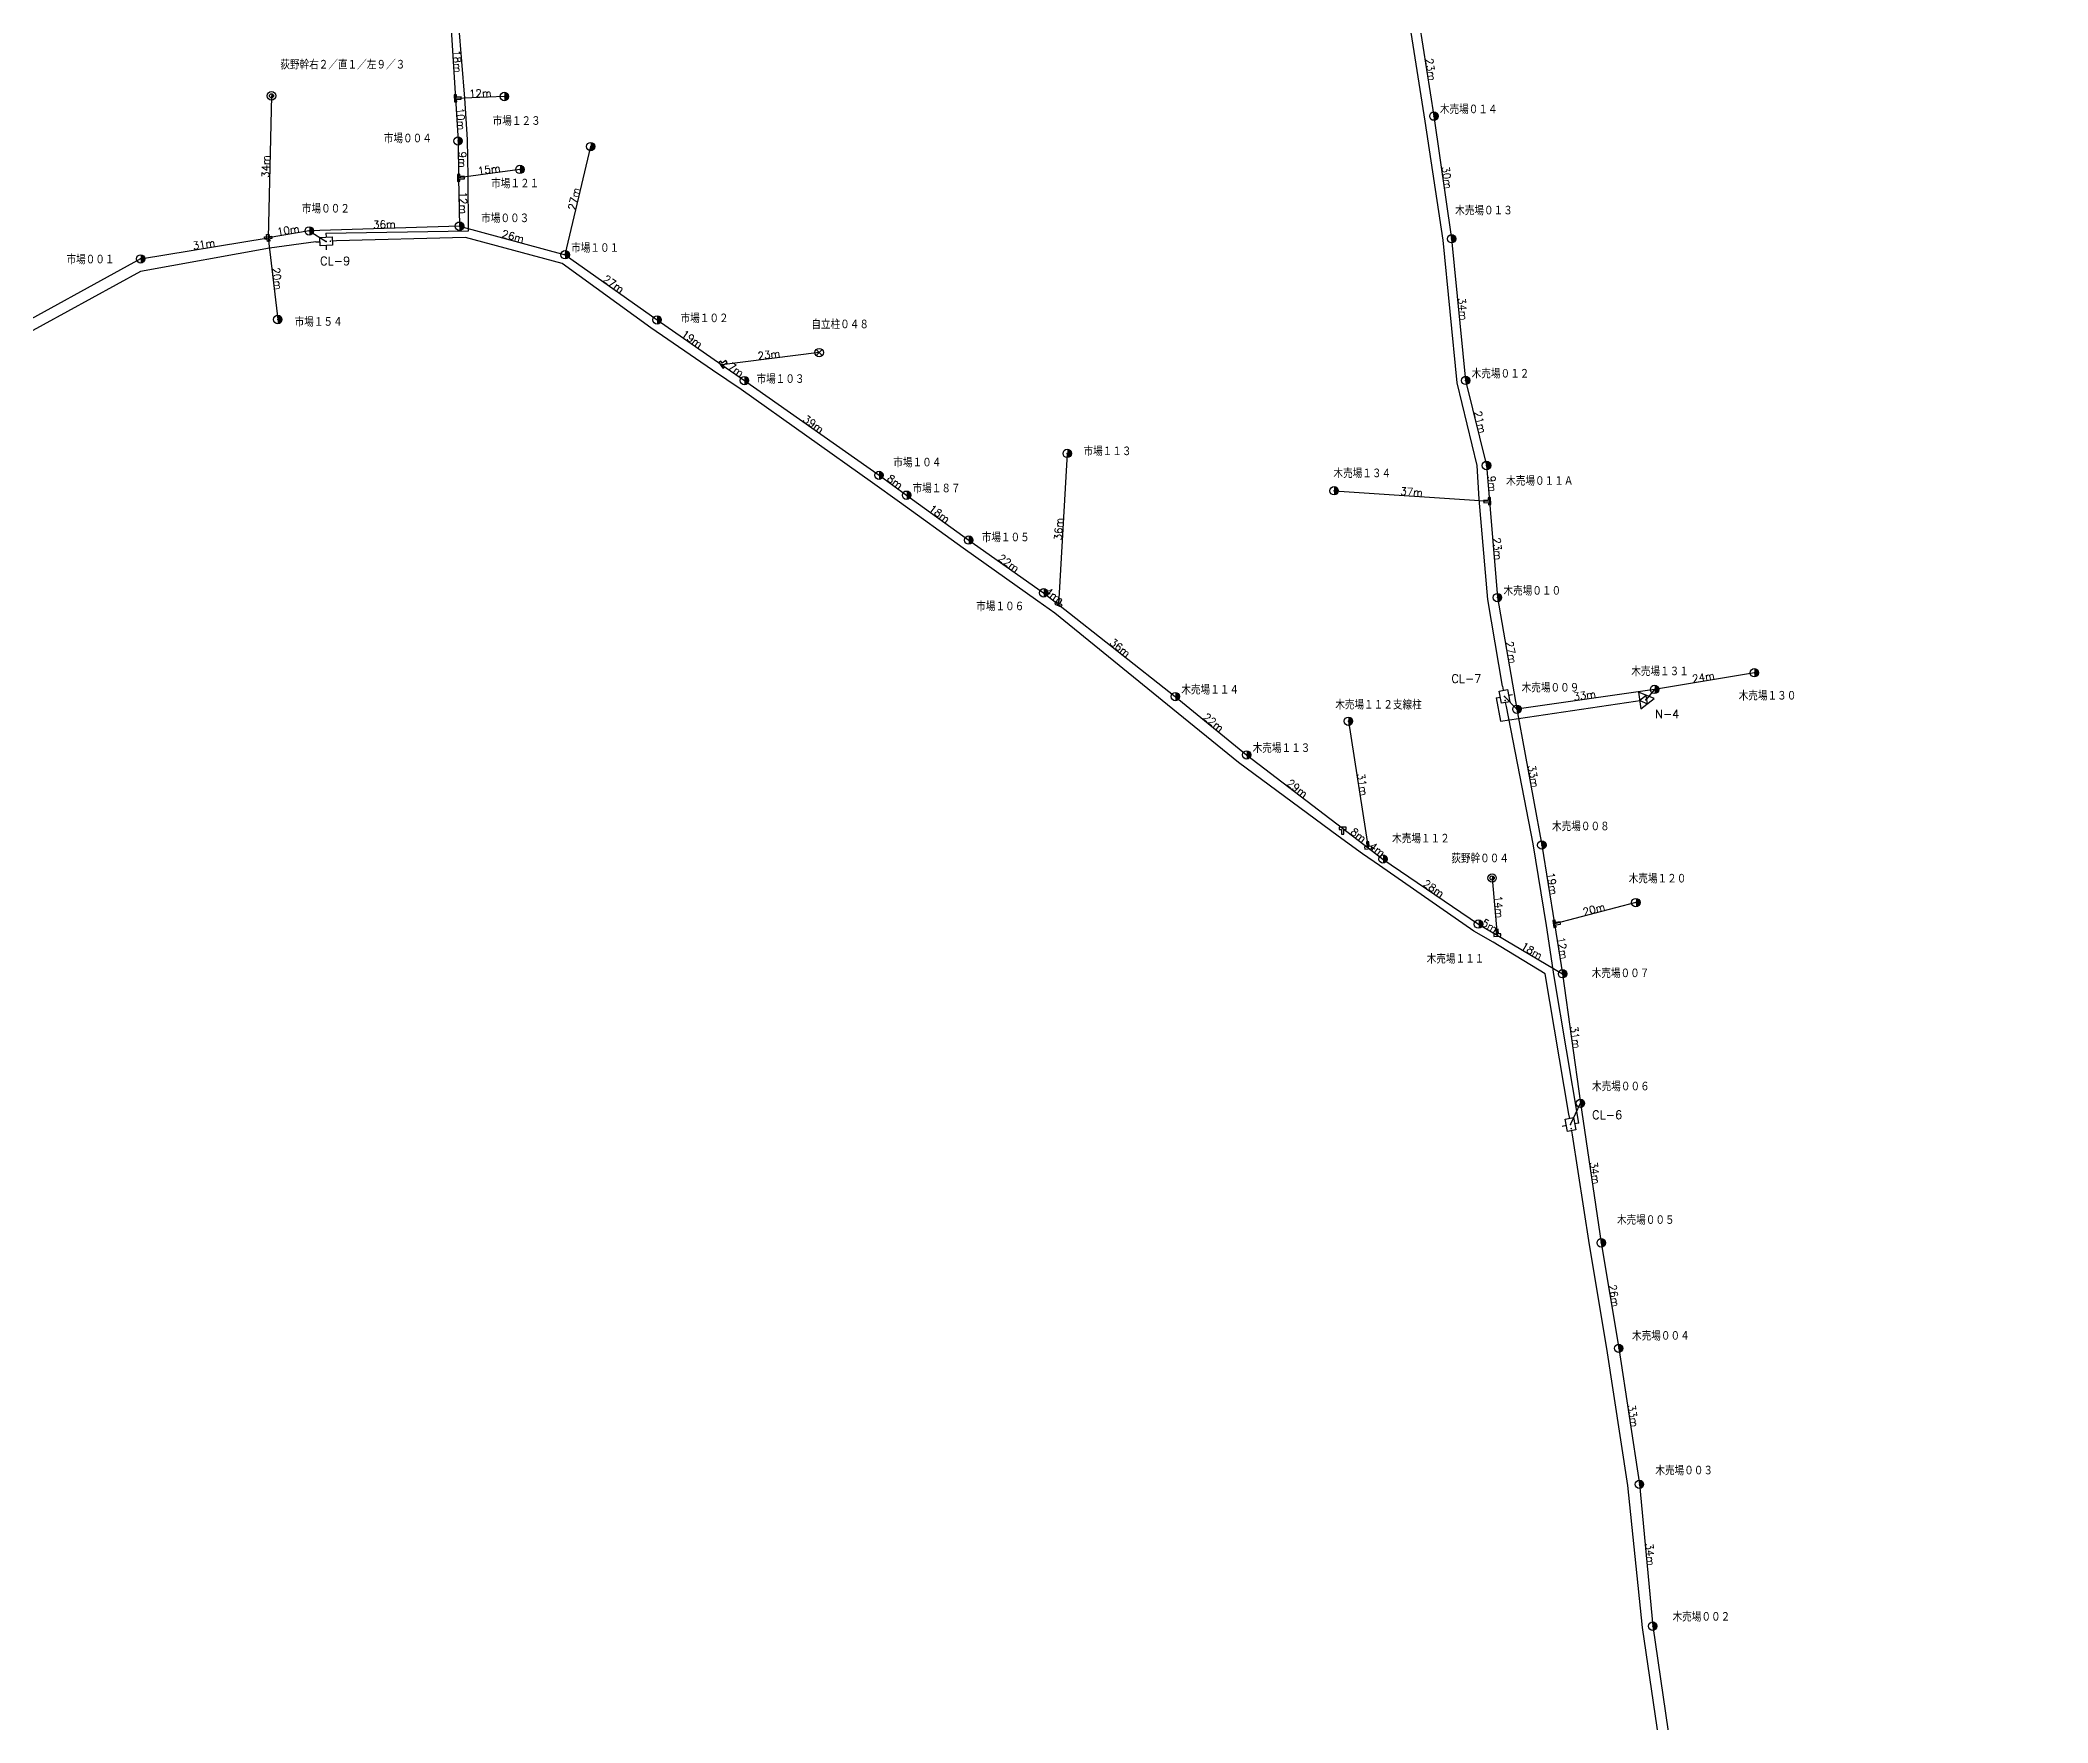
# Model space of a CAD drawing. Extents: x 11718 to 14316, y 5719 to 11395.
# Drawn here: x 12460.8 to 12941.2, y 9294.8 to 9697.5 of the extents above; entities that cross this region are included whole.
import ezdxf
from ezdxf.enums import TextEntityAlignment as Align

# ---------------------------------------------------------------- set-up
doc = ezdxf.new("R2010")
doc.units = 0
doc.header["$MEASUREMENT"] = 0
doc.header["$PDSIZE"] = 0.5
doc.layers.get('0').update_dxf_attribs({"linetype": 'CONTINUOUS'})
for name, color, linetype in [('BUN', 4, 'CONTINUOUS'), ('DROP', 6, 'CONTINUOUS'), ('IN', 7, 'CONTINUOUS'), ('KAN', 3, 'CONTINUOUS'), ('KPLINK', 2, 'CONTINUOUS'), ('MESSEN', 9, 'CONTINUOUS'), ('POLE', 7, 'CONTINUOUS'), ('SPAN', 7, 'CONTINUOUS')]:
    doc.layers.add(name, color=color, linetype=linetype)
doc.styles.get("Standard").update_dxf_attribs({"font": 'txt', "bigfont": 'extfont'})

# ---------------------------------------------------------------- blocks, each defined once
blk = doc.blocks.new('T_CP')
at = {"color": 0, "linetype": 'BYBLOCK', "const_width": 1}
blk.add_lwpolyline([(0, -0.5, 1), (0, 0.5, -24.142235)], format="xyb", dxfattribs=at)
at = {"color": 0, "linetype": 'BYBLOCK'}
blk.add_circle((0, 0), 1, dxfattribs=at)
blk.add_point((0, 0), dxfattribs=at)
for tag, p, height in [('V1', (1.5, 3), 2), ('V2', (1.5, 0.5), 2), ('V3', (1.8, -0.4), 0.2), ('V4', (1.8, -0.73), 0.2), ('V5', (1.8, -1.1), 0.2), ('V6', (1.8, -1.43), 0.2), ('V7', (1.8, -1.77), 0.2), ('V8', (1.8, -2.1), 0.2)]:
    blk.add_attdef(tag, p, '', height=height, dxfattribs=at)
blk = doc.blocks.new('N_CP')
at = {"const_width": 0.5}
blk.add_lwpolyline([(0, -0.25, 1), (0, 0.25, 42.938745)], format="xyb", dxfattribs=at)
at = {"linetype": 'CONTINUOUS'}
for radius in [1, 0.5]:
    blk.add_circle((0, 0), radius, dxfattribs=at)
for tag, p in [('V1', (1.47, 0.55)), ('V2', (1.47, 0.21)), ('V3', (1.47, -0.12)), ('V5', (2.4, 0.55)), ('V6', (2.4, 0.21)), ('V7', (2.4, -0.12)), ('V4', (1.47, -0.45)), ('V8', (2.4, -0.45))]:
    blk.add_attdef(tag, p, '', height=0.2)
blk = doc.blocks.new('T_BUN')
at = {"color": 0, "linetype": 'BYBLOCK'}
blk.add_lwpolyline([(-0.84, 0.28), (-0.84, -0.28), (-0.28, -0.28), (-0.28, -1.4), (0.28, -1.4), (0.28, -0.28), (0.84, -0.28), (0.84, 0.28)], close=True, dxfattribs=at)
blk.add_point((0, 0), dxfattribs=at)
for tag, p, height in [('V1', (1.5, 3), 2), ('V2', (1.5, 0.5), 2), ('V3', (1.8, -0.4), 0.2), ('V4', (1.8, -0.73), 0.2), ('V5', (1.8, -1.1), 0.2), ('V6', (1.8, -1.43), 0.2), ('V7', (1.8, -1.77), 0.2), ('V8', (1.8, -2.1), 0.2)]:
    blk.add_attdef(tag, p, '', height=height, dxfattribs=at)
blk = doc.blocks.new('J_SP')
for points in [[(0.71, 0.71), (-0.71, -0.71)], [(-0.71, 0.71), (0.71, -0.71)]]:
    blk.add_lwpolyline(points)
blk.add_circle((0, 0), 1)
for tag, p in [('V1', (1.47, 0.32)), ('V2', (1.47, -0.01)), ('V3', (1.47, -0.34)), ('V4', (1.47, -0.68))]:
    blk.add_attdef(tag, p, '', height=0.2)
blk = doc.blocks.new('J_BUN')
at = {"color": 0, "linetype": 'BYBLOCK'}
blk.add_lwpolyline([(-0.84, -0.28), (-0.84, 0.28), (-0.28, 0.28), (-0.28, 0.84), (0.28, 0.84), (0.28, 0.28), (0.84, 0.28), (0.84, -0.28), (0.28, -0.28), (0.28, -0.84), (-0.28, -0.84), (-0.28, -0.28)], close=True, dxfattribs=at)
blk.add_point((0, 0), dxfattribs=at)
for tag, p, height in [('V1', (1.5, 3), 2), ('V2', (1.5, 0.5), 2), ('V3', (1.8, -0.4), 0.2), ('V4', (1.8, -0.73), 0.2), ('V5', (1.8, -1.1), 0.2), ('V6', (1.8, -1.43), 0.2), ('V7', (1.8, -1.77), 0.2), ('V8', (1.8, -2.1), 0.2)]:
    blk.add_attdef(tag, p, '', height=height, dxfattribs=at)
blk = doc.blocks.new('CL_CL2')
at = {"color": 0, "linetype": 'BYBLOCK'}
for p, q in [((0, 0), (1, 0)), ((2.5, 2), (2.5, 1)), ((5, 0), (4, 0)), ((2.5, -2), (2.5, -1))]:
    blk.add_line(p, q, dxfattribs=at)
blk.add_lwpolyline([(1, -1), (1, 1), (4, 1), (4, -1)], close=True, dxfattribs=at)
blk.add_point((2.5, 0), dxfattribs=at)
at = {"layer": 'IN', "color": 0, "linetype": 'BYBLOCK', "const_width": 0.2}
blk.add_lwpolyline([(1.4, 0, 1), (1.6, 0, 1)], format="xyb", close=True, dxfattribs=at)
at = {"color": 0, "linetype": 'BYBLOCK'}
for tag, p, height in [('V1', (4.2, 5.6), 2), ('V2', (4.2, 3), 2), ('V3', (4.2, 1.1), 0.2), ('V4', (4.2, 0.8), 0.2), ('V5', (4.2, 0.5), 0.2), ('V6', (4.2, 0.2), 0.2), ('V7', (4.2, -0.3), 0.2), ('V8', (4.2, -0.6), 0.2)]:
    blk.add_attdef(tag, p, '', height=height, dxfattribs=at)
blk = doc.blocks.new('NODE_NODE1')
at = {"color": 0, "linetype": 'BYBLOCK'}
blk.add_line((0, 0), (1, 0), dxfattribs=at)
blk.add_lwpolyline([(1, -2), (4.46, 0), (1, 2), (1, -2)], dxfattribs=at)
blk.add_lwpolyline([(2.73, 1), (1, 0), (2.73, -1)], close=True, dxfattribs=at)
blk.add_point((2.5, 0), dxfattribs=at)
for tag, p, height in [('V1', (4.8, 0.4), 2), ('V3', (4.8, -2.8), 0.2), ('V4', (4.8, -3.1), 0.2), ('V5', (4.8, -3.4), 0.2), ('V6', (4.8, -3.7), 0.2), ('V7', (4.8, -4), 0.2), ('V8', (4.8, -4.3), 0.2), ('V2', (4.8, -2.2), 2)]:
    blk.add_attdef(tag, p, '', height=height, dxfattribs=at)

msp = doc.modelspace()

# ---------------------------------------------------------------- linework, layer by layer
at = {"layer": 'BUN', "elevation": 2}
for points in [[(12529.16, 9651.3), (12563.29, 9651.8), (12563.2, 9664.74), (12563.09, 9673.66), (12562.4, 9683.57), (12561, 9701.13), (12564.34, 9720.23), (12564.31, 9727.94), (12562.92, 9752.69), (12561.18, 9784.14), (12560, 9809.72), (12558.47, 9835.75), (12558.22, 9851.8), (12557.69, 9875.2), (12554.82, 9898.77), (12554.06, 9905.58), (12548.93, 9948.39), (12547.62, 9966.79), (12546.98, 9973.81), (12544.98, 9995.85), (12532.47, 10028.96)], [(12810.66, 9542.87), (12807.18, 9563.6), (12805.13, 9587.59), (12804.61, 9595.71), (12799.82, 9615.43), (12796.46, 9649.62), (12792.14, 9678.08), (12788.59, 9700.8)], [(12828.93, 9438.33), (12823.08, 9473.39), (12821.17, 9485.62), (12818, 9505.15), (12811.62, 9537.97)]]:
    msp.add_lwpolyline(points, dxfattribs=at)
at = {"layer": 'DROP', "elevation": 2}
msp.add_lwpolyline([(12809.18, 9540.04), (12810.18, 9534.49), (12842.51, 9539.3)], dxfattribs=at)
at = {"layer": 'KAN', "elevation": 2}
for points in [[(12826.51, 9440.43), (12820.86, 9474.07), (12808.41, 9481.6), (12803.82, 9484.27), (12781.29, 9499.98), (12777.21, 9502.77), (12771.37, 9506.99), (12747.55, 9524.58), (12730.52, 9538.42), (12703.56, 9560.3), (12699.51, 9563.18), (12681.64, 9575.91), (12666.43, 9586.93), (12659.93, 9591.52), (12628.49, 9613.87), (12621.66, 9618.52), (12606.95, 9628.63), (12585.69, 9644.02), (12562.57, 9650.25), (12531.74, 9649.4)], [(12526.74, 9649.19), (12515.7, 9647.71), (12484.84, 9642.12), (12420.73, 9607.03), (12383.41, 9583.05), (12344.91, 9556.05), (12343.33, 9558.58), (12335.47, 9552.25), (12306.07, 9533.11), (12276.36, 9515.24), (12257.38, 9510.66), (12234.69, 9507.73), (12217.48, 9501.95), (12176.75, 9491.62), (12149.08, 9486.89)], [(12933.24, 8892.91), (12935.17, 8921.39), (12937.35, 8949.97), (12938.41, 8966.45), (12939.1, 8973.98), (12940.56, 8986.66), (12941.15, 9002.27), (12936.53, 9035.65), (12922.72, 9061.59), (12912.23, 9082.61), (12897.22, 9092.54), (12877.41, 9107.5), (12877.35, 9111.27), (12870.63, 9128.72), (12885.19, 9123.19), (12867.62, 9159.51), (12862.42, 9193.99), (12861.2, 9202.63), (12856, 9237.14), (12844.14, 9317.63), (12840.65, 9351.62), (12835.62, 9384.38), (12831.5, 9409.15), (12827.41, 9435.51)]]:
    msp.add_lwpolyline(points, dxfattribs=at)
at = {"layer": 'KPLINK'}
for p, q in [((12525.2, 9651.81), (12529.24, 9649.3, 2)), ((12814.13, 9537.34), (12811.14, 9540.42, 2)), ((12847.07, 9542.08), (12844.99, 9539.63, 2)), ((12826.96, 9437.97), (12829.33, 9443.05))]:
    msp.add_line(p, q, dxfattribs=at)
at = {"layer": 'MESSEN'}
for p, q in [((12559.06, 9701.28), (12560.16, 9683.53)), ((12790.75, 9701.64), (12794.26, 9679.27)), ((12516.16, 9684.13), (12515.38, 9650.18)), ((12571.87, 9683.97), (12560.16, 9683.53)), ((12560.16, 9683.53), (12560.79, 9673.33)), ((12794.26, 9679.27), (12798.51, 9649.93)), ((12560.79, 9673.33), (12560.94, 9664.51)), ((12586.42, 9646.1), (12592.53, 9672, 4.56)), ((12575.6, 9666.53), (12560.94, 9664.51)), ((12560.94, 9664.51), (12561.14, 9652.94)), ((12484.85, 9645.11), (12515.38, 9650.18)), ((12525.2, 9651.81), (12515.38, 9650.18)), ((12515.38, 9650.18), (12517.67, 9630.61)), ((12561.14, 9652.94), (12525.2, 9651.81)), ((12561.14, 9652.94), (12586.42, 9646.1)), ((12586.42, 9646.1), (12608.41, 9630.52)), ((12798.51, 9649.93), (12801.86, 9616.02)), ((12484.85, 9645.11), (12419.47, 9609.3)), ((12608.41, 9630.52), (12623.87, 9619.78)), ((12647.19, 9622.69), (12623.87, 9619.78)), ((12623.87, 9619.78), (12629.32, 9615.99)), ((12629.32, 9615.99), (12661.51, 9593.33)), ((12801.86, 9616.02), (12806.85, 9595.67)), ((12706.53, 9598.56), (12704.42, 9562.43)), ((12661.51, 9593.33), (12668.09, 9588.57)), ((12806.85, 9595.67), (12807.56, 9587.13)), ((12668.09, 9588.57), (12682.98, 9577.83)), ((12770.39, 9589.62), (12807.56, 9587.13)), ((12807.56, 9587.13), (12809.47, 9564.06)), ((12682.98, 9577.83), (12700.9, 9565.2)), ((12700.9, 9565.2), (12704.42, 9562.43)), ((12809.47, 9564.06), (12814.13, 9537.34)), ((12704.42, 9562.43), (12732.4, 9540.38)), ((12870.94, 9546.08), (12847.07, 9542.08)), ((12732.4, 9540.38), (12749.47, 9526.42)), ((12847.07, 9542.08), (12814.13, 9537.34)), ((12814.13, 9537.34), (12820.09, 9504.85)), ((12773.82, 9534.48), (12778.53, 9504.22)), ((12749.47, 9526.42), (12772.43, 9508.88)), ((12772.43, 9508.88), (12778.53, 9504.22)), ((12778.53, 9504.22), (12782.08, 9501.5)), ((12782.08, 9501.5), (12804.94, 9485.94)), ((12820.09, 9504.85), (12823.13, 9485.97)), ((12808.2, 9496.96), (12809.44, 9483.28)), ((12842.58, 9491.09), (12823.13, 9485.97)), ((12804.94, 9485.94), (12809.44, 9483.28)), ((12809.44, 9483.28), (12825.05, 9474.04)), ((12823.13, 9485.97), (12825.05, 9474.04)), ((12825.05, 9474.04), (12829.33, 9443.05)), ((12829.33, 9443.05), (12834.29, 9409.66)), ((12834.29, 9409.66), (12838.48, 9384.42)), ((12838.48, 9384.42), (12843.43, 9351.88)), ((12843.43, 9351.88), (12846.61, 9317.93)), ((12846.61, 9317.93), (12858.44, 9237.43))]:
    msp.add_line(p, q, dxfattribs=at)

# ---------------------------------------------------------------- block references
at = {"layer": 'BUN'}
ref = msp.add_blockref('CL_CL2', (12811.62, 9537.97, 2), dxfattribs=dict(at, rotation=100.9992102123427))
ref.add_attrib('V1', 'CL-7', (12798.43, 9543.69, 2), dxfattribs={"layer": '0', "height": 2})
at = {"layer": 'DROP'}
ref = msp.add_blockref('NODE_NODE1', (12842.51, 9539.3, 2), dxfattribs=dict(at, rotation=7.681817960834862))
ref.add_attrib('V1', 'N-4', (12847.17, 9535.22, 2), dxfattribs={"layer": '0', "height": 2})
at = {"layer": 'KAN'}
ref = msp.add_blockref('CL_CL2', (12531.74, 9649.4, 2), dxfattribs=dict(at, rotation=182.4114693501564))
ref.add_attrib('V1', 'CL-9', (12527.78, 9643.63, 2), dxfattribs={"layer": '0', "height": 2})
ref = msp.add_blockref('CL_CL2', (12827.41, 9435.51, 2), dxfattribs=dict(at, rotation=100.3972296892773))
ref.add_attrib('V1', 'CL-6', (12832.12, 9439.29, 2), dxfattribs={"layer": '0', "height": 2})
at = {"layer": 'POLE'}
ref = msp.add_blockref('N_CP', (12516.16, 9684.13), dxfattribs=at)
ref.add_attrib('V1', '荻野幹右２／直１／左９／３', (12518.27, 9690.48), dxfattribs={"layer": '0', "height": 2})
for name, p, rotation in [('T_BUN', (12560.16, 9683.53), 93.37285714711236), ('T_BUN', (12560.94, 9664.51), 91.84350592562258), ('J_BUN', (12515.38, 9650.18), 7.087658807255348), ('T_BUN', (12623.87, 9619.78), 123.8885158285815), ('T_BUN', (12807.56, 9587.13), 274.3670312969742), ('T_BUN', (12704.42, 9562.43), 156.2778153726384), ('T_BUN', (12772.43, 9508.88), 359.5540375611795), ('T_BUN', (12778.53, 9504.22), 185.9954780447385), ('T_BUN', (12823.13, 9485.97), 99.04449312604088), ('T_BUN', (12809.44, 9483.28), 183.4455513671087)]:
    msp.add_blockref(name, p, dxfattribs=dict(at, rotation=rotation))
ref = msp.add_blockref('T_CP', (12571.87, 9683.97), dxfattribs=at)
ref.add_attrib('V1', '市場１２３', (12569.07, 9677), dxfattribs={"layer": '0', "height": 2})
ref = msp.add_blockref('T_CP', (12794.26, 9679.27), dxfattribs=at)
ref.add_attrib('V1', '木売場０１４', (12795.7, 9679.78), dxfattribs={"layer": '0', "height": 2})
ref = msp.add_blockref('T_CP', (12560.79, 9673.33), dxfattribs=at)
ref.add_attrib('V1', '市場００４', (12543.03, 9672.82), dxfattribs={"layer": '0', "height": 2})
msp.add_blockref('T_CP', (12592.53, 9672, 4.56), dxfattribs=at)
ref = msp.add_blockref('T_CP', (12575.6, 9666.53), dxfattribs=at)
ref.add_attrib('V1', '市場１２１', (12568.73, 9662.04), dxfattribs={"layer": '0', "height": 2})
ref = msp.add_blockref('T_CP', (12525.2, 9651.81), dxfattribs=at)
ref.add_attrib('V1', '市場００２', (12523.43, 9656.01), dxfattribs={"layer": '0', "height": 2})
ref = msp.add_blockref('T_CP', (12561.14, 9652.94), dxfattribs=at)
ref.add_attrib('V1', '市場００３', (12566.34, 9653.72), dxfattribs={"layer": '0', "height": 2})
ref = msp.add_blockref('T_CP', (12798.51, 9649.93), dxfattribs=at)
ref.add_attrib('V1', '木売場０１３', (12799.35, 9655.58), dxfattribs={"layer": '0', "height": 2})
ref = msp.add_blockref('T_CP', (12484.85, 9645.11), dxfattribs=at)
ref.add_attrib('V1', '市場００１', (12467.1, 9643.86), dxfattribs={"layer": '0', "height": 2})
ref = msp.add_blockref('T_CP', (12586.42, 9646.1), dxfattribs=at)
ref.add_attrib('V1', '市場１０１', (12587.86, 9646.61), dxfattribs={"layer": '0', "height": 2})
ref = msp.add_blockref('T_CP', (12517.67, 9630.61), dxfattribs=at)
ref.add_attrib('V1', '市場１５４', (12521.69, 9628.92), dxfattribs={"layer": '0', "height": 2})
ref = msp.add_blockref('T_CP', (12608.41, 9630.52), dxfattribs=at)
ref.add_attrib('V1', '市場１０２', (12614.03, 9629.78), dxfattribs={"layer": '0', "height": 2})
ref = msp.add_blockref('J_SP', (12647.19, 9622.69), dxfattribs=at)
ref.add_attrib('V1', '自立柱０４８', (12645.31, 9628.33), dxfattribs={"layer": '0', "height": 2})
ref = msp.add_blockref('T_CP', (12629.32, 9615.99), dxfattribs=at)
ref.add_attrib('V1', '市場１０３', (12632.19, 9615.25), dxfattribs={"layer": '0', "height": 2})
ref = msp.add_blockref('T_CP', (12801.86, 9616.02), dxfattribs=at)
ref.add_attrib('V1', '木売場０１２', (12803.31, 9616.53), dxfattribs={"layer": '0', "height": 2})
ref = msp.add_blockref('T_CP', (12661.51, 9593.33), dxfattribs=at)
ref.add_attrib('V1', '市場１０４', (12664.93, 9595.27), dxfattribs={"layer": '0', "height": 2})
ref = msp.add_blockref('T_CP', (12706.53, 9598.56), dxfattribs=at)
ref.add_attrib('V1', '市場１１３', (12710.43, 9597.96), dxfattribs={"layer": '0', "height": 2})
ref = msp.add_blockref('T_CP', (12770.39, 9589.62), dxfattribs=at)
ref.add_attrib('V1', '木売場１３４', (12770.24, 9592.68), dxfattribs={"layer": '0', "height": 2})
ref = msp.add_blockref('T_CP', (12806.85, 9595.67), dxfattribs=at)
ref.add_attrib('V1', '木売場０１１Ａ', (12811.55, 9590.86), dxfattribs={"layer": '0', "height": 2})
ref = msp.add_blockref('T_CP', (12668.09, 9588.57), dxfattribs=at)
ref.add_attrib('V1', '市場１８７', (12669.53, 9589.08), dxfattribs={"layer": '0', "height": 2})
ref = msp.add_blockref('T_CP', (12682.98, 9577.83), dxfattribs=at)
ref.add_attrib('V1', '市場１０５', (12686.08, 9577.35), dxfattribs={"layer": '0', "height": 2})
ref = msp.add_blockref('T_CP', (12700.9, 9565.2), dxfattribs=at)
ref.add_attrib('V1', '市場１０６', (12684.77, 9560.85), dxfattribs={"layer": '0', "height": 2})
ref = msp.add_blockref('T_CP', (12809.47, 9564.06), dxfattribs=at)
ref.add_attrib('V1', '木売場０１０', (12810.91, 9564.57), dxfattribs={"layer": '0', "height": 2})
ref = msp.add_blockref('T_CP', (12847.07, 9542.08), dxfattribs=at)
ref.add_attrib('V1', '木売場１３１', (12841.48, 9545.29), dxfattribs={"layer": '0', "height": 2})
ref = msp.add_blockref('T_CP', (12870.94, 9546.08), dxfattribs=at)
ref.add_attrib('V1', '木売場１３０', (12867.19, 9539.47), dxfattribs={"layer": '0', "height": 2})
ref = msp.add_blockref('T_CP', (12732.4, 9540.38), dxfattribs=at)
ref.add_attrib('V1', '木売場１１４', (12733.84, 9540.89), dxfattribs={"layer": '0', "height": 2})
ref = msp.add_blockref('T_CP', (12814.13, 9537.34), dxfattribs=at)
ref.add_attrib('V1', '木売場００９', (12815.26, 9541.38), dxfattribs={"layer": '0', "height": 2})
ref = msp.add_blockref('T_CP', (12773.82, 9534.48), dxfattribs=at)
ref.add_attrib('V1', '木売場１１２支線柱', (12770.66, 9537.31), dxfattribs={"layer": '0', "height": 2})
ref = msp.add_blockref('T_CP', (12749.47, 9526.42), dxfattribs=at)
ref.add_attrib('V1', '木売場１１３', (12750.91, 9526.93), dxfattribs={"layer": '0', "height": 2})
ref = msp.add_blockref('T_CP', (12782.08, 9501.5), dxfattribs=at)
ref.add_attrib('V1', '木売場１１２', (12784.27, 9505.28), dxfattribs={"layer": '0', "height": 2})
ref = msp.add_blockref('T_CP', (12820.09, 9504.85), dxfattribs=at)
ref.add_attrib('V1', '木売場００８', (12822.53, 9508.2), dxfattribs={"layer": '0', "height": 2})
ref = msp.add_blockref('N_CP', (12808.2, 9496.96), dxfattribs=at)
ref.add_attrib('V1', '荻野幹００４', (12798.42, 9500.54), dxfattribs={"layer": '0', "height": 2})
ref = msp.add_blockref('T_CP', (12842.58, 9491.09), dxfattribs=at)
ref.add_attrib('V1', '木売場１２０', (12840.87, 9495.7), dxfattribs={"layer": '0', "height": 2})
ref = msp.add_blockref('T_CP', (12804.94, 9485.94), dxfattribs=at)
ref.add_attrib('V1', '木売場１１１', (12792.54, 9476.5), dxfattribs={"layer": '0', "height": 2})
ref = msp.add_blockref('T_CP', (12825.05, 9474.04), dxfattribs=at)
ref.add_attrib('V1', '木売場００７', (12832.02, 9473.05), dxfattribs={"layer": '0', "height": 2})
ref = msp.add_blockref('T_CP', (12829.33, 9443.05), dxfattribs=at)
ref.add_attrib('V1', '木売場００６', (12832.1, 9445.97), dxfattribs={"layer": '0', "height": 2})
ref = msp.add_blockref('T_CP', (12834.29, 9409.66), dxfattribs=at)
ref.add_attrib('V1', '木売場００５', (12838.06, 9414.01), dxfattribs={"layer": '0', "height": 2})
ref = msp.add_blockref('T_CP', (12838.48, 9384.42), dxfattribs=at)
ref.add_attrib('V1', '木売場００４', (12841.67, 9386.29), dxfattribs={"layer": '0', "height": 2})
ref = msp.add_blockref('T_CP', (12843.43, 9351.88), dxfattribs=at)
ref.add_attrib('V1', '木売場００３', (12847.25, 9354.07), dxfattribs={"layer": '0', "height": 2})
ref = msp.add_blockref('T_CP', (12846.61, 9317.93), dxfattribs=at)
ref.add_attrib('V1', '木売場００２', (12851.37, 9319.06), dxfattribs={"layer": '0', "height": 2})

# ---------------------------------------------------------------- texts
at = {"layer": 'SPAN'}
for s, rotation, p in [('18m', 274, (12560.61, 9692.36)), ('23m', 279, (12793.52, 9690.44)), ('12m', 2, (12566.12, 9684.75)), ('10m', 274, (12561.46, 9678.6)), ('34m', 89, (12514.77, 9667.2)), ('9m', 271, (12561.87, 9668.85)), ('15m', 8, (12568.23, 9666.52)), ('30m', 278, (12797.4, 9664.57)), ('12m', 271, (12562.04, 9658.53)), ('27m', 77, (12588.54, 9659.47)), ('10m', 9, (12520.15, 9651.99)), ('36m', 2, (12543.16, 9653.38)), ('26m', 345, (12573.95, 9650.51)), ('31m', 9, (12499.97, 9648.64)), ('20m', 277, (12517.53, 9640.37)), ('27m', 325, (12598.01, 9639.11)), ('27m', 325, (12598.01, 9639.11)), ('34m', 276, (12801.18, 9633.11)), ('19m', 325, (12616.78, 9625.92)), ('23m', 7, (12635.16, 9622.2)), ('7m', 325, (12627.31, 9618.61)), ('39m', 325, (12645.84, 9605.58)), ('21m', 284, (12805.34, 9606.06)), ('8m', 324, (12665.33, 9591.79)), ('9m', 275, (12808.22, 9591.27)), ('37m', 356, (12788.92, 9589.38)), ('18m', 324, (12675.97, 9584.12)), ('36m', 87, (12704.47, 9580.45)), ('23m', 275, (12809.5, 9575.75)), ('22m', 325, (12692.55, 9572.31)), ('4m', 322, (12703.09, 9564.75)), ('36m', 322, (12719.18, 9552.07)), ('27m', 280, (12812.77, 9550.94)), ('24m', 10, (12858.74, 9545.05)), ('33m', 8, (12830.32, 9540.68)), ('22m', 321, (12741.55, 9534.19)), ('29m', 323, (12761.6, 9518.41)), ('31m', 279, (12777.19, 9519.32)), ('33m', 280, (12818.09, 9521.3)), ('8m', 323, (12776.22, 9507.24)), ('4m', 323, (12780.73, 9503.8)), ('19m', 279, (12822.59, 9495.63)), ('28m', 326, (12794.22, 9494.45)), ('14m', 275, (12809.83, 9490.08)), ('5m', 329, (12807.6, 9485.53)), ('20m', 15, (12832.55, 9489.48)), ('12m', 279, (12825.07, 9480.2)), ('18m', 329, (12817.7, 9479.55)), ('31m', 278, (12828.16, 9458.82)), ('34m', 278, (12832.82, 9426.38)), ('26m', 279, (12837.4, 9397)), ('33m', 279, (12841.95, 9368.26)), ('34m', 275, (12846.01, 9335.05))]:
    msp.add_text(s, height=1.8, rotation=rotation, dxfattribs=at).set_placement(p, align=Align.MIDDLE_CENTER)

doc.saveas('drawing.dxf')
